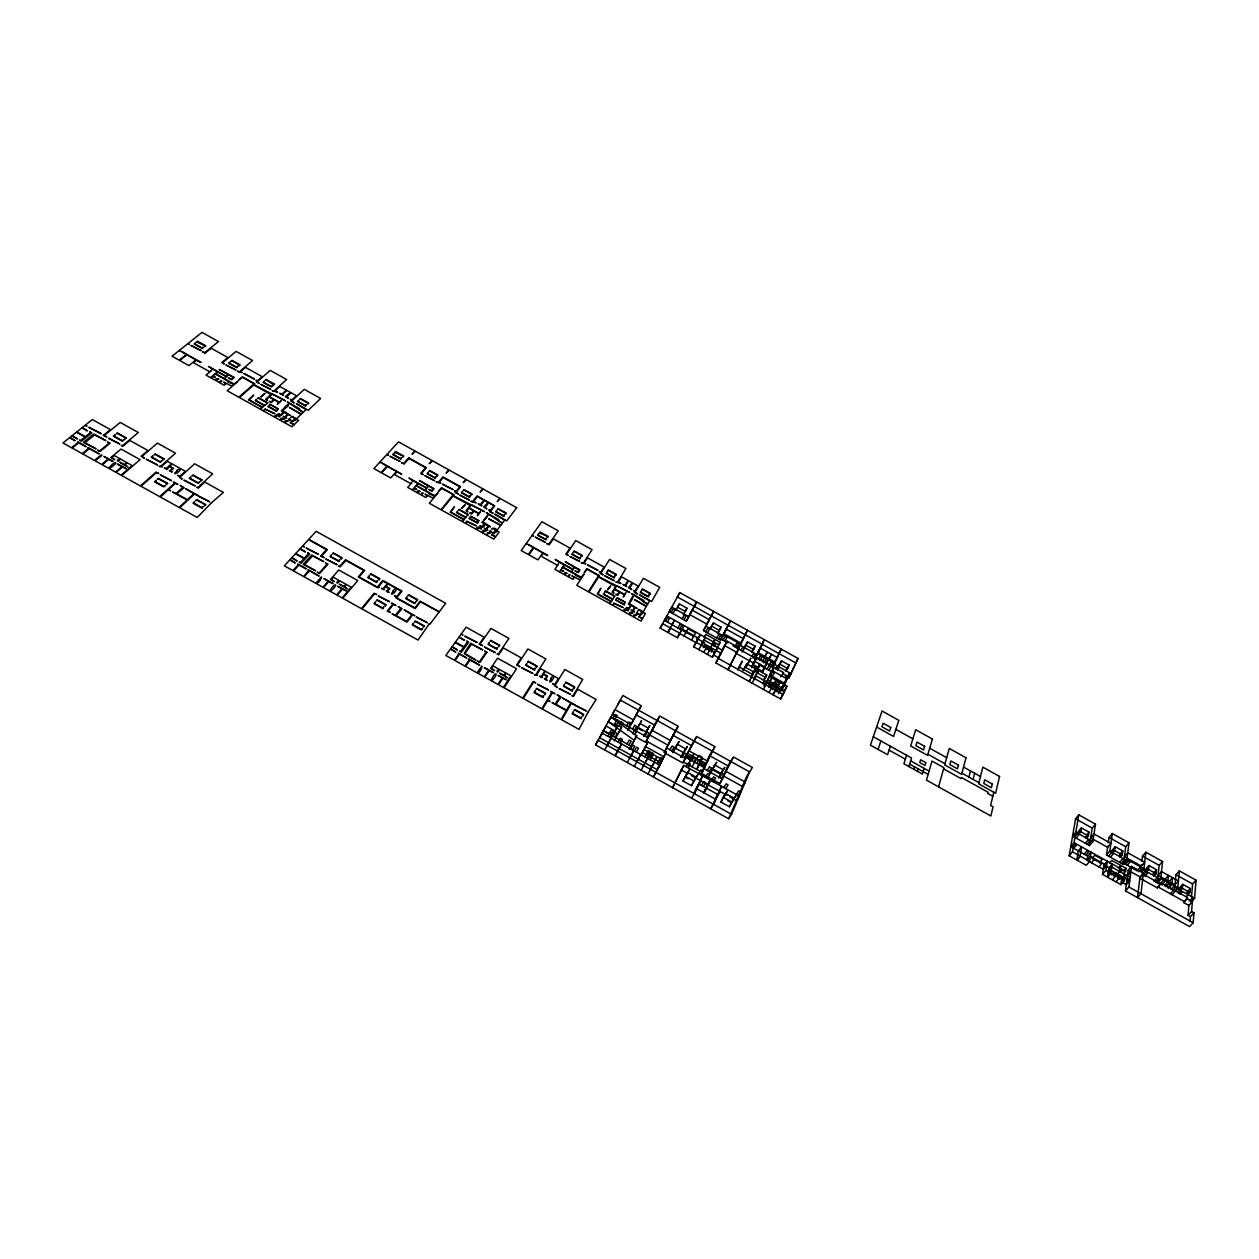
<?xml version="1.0" encoding="UTF-8"?>
<svg xmlns="http://www.w3.org/2000/svg" width="1259" height="1259" viewBox="0 0 1259 1259"><rect width="100%" height="100%" fill="white"/><g stroke="black" fill="none" stroke-linecap="round" stroke-linejoin="round"><path stroke-width="1.5" d="M1191.077 902.121L1194.586 898.296L1196.05 880.167L1179.368 870.882L1175.937 874.706L1174.741 887.327M1143.424 872.991L1140.009 876.878L1137.506 897.604L1140.969 893.717L1143.424 872.991L1131.526 866.381L1128.143 870.268L1125.483 890.916L1189.613 926.608L1193.17 922.768L1193.973 912.854L1191.581 911.532L1192.745 897.274L1189.251 901.098M1191.533 896.676L1192.588 883.975L1196.05 880.167M1190.023 921.651L1190.432 916.694L1193.973 912.854M1190.432 916.694L1188.04 915.356L1188.952 904.67M1186.497 896.377L1189.991 892.552L1190.322 888.555L1182.736 884.322L1179.274 888.162L1179.022 890.821M1187.379 898.847L1192.383 901.633L1188.889 905.457L1183.885 902.672L1187.489 897.541L1160.892 882.732L1157.32 887.878L1139.851 878.168L1143.266 874.281L1160.767 884.023L1157.32 887.878M1183.885 902.672L1187.489 897.541M1180.061 890.868L1182.374 888.319L1182.736 884.322M1175.387 891.451L1177.7 888.885L1179.368 870.882M1162.561 861.518L1159.161 865.358L1157.241 883.267L1160.672 879.411L1162.561 861.518L1145.879 852.217L1142.511 856.089L1141.866 861.424M1160.767 884.023L1160.892 882.732M1153.858 876.28L1156.14 873.699L1156.565 869.749L1148.979 865.515L1145.58 869.387L1145.265 872.015M1146.257 872.046L1148.523 869.465L1148.979 865.515M1141.504 872.581L1143.77 870L1145.879 852.217M1141.016 868.537L1141.441 864.98M1125.483 890.916L1128.914 886.997L1131.526 866.381M1107.763 846.221L1106.488 855.003L1123.358 864.414L1126.726 860.511L1129.04 842.838L1112.342 833.537L1109.053 837.44L1108.282 842.712M1103.702 866.302L1102.522 874.36L1120.951 884.605L1124.366 880.686L1125.184 874.501L1122.918 877.114M1123.327 873.998L1125.577 871.385L1125.987 868.332L1111.728 860.401L1109.494 863.013M1123.358 864.414L1125.719 846.725L1129.04 842.838M1120.951 884.605L1121.36 881.52M1119.644 870.724L1117.583 874.187M1122.084 852.752L1120.054 856.167M1120.211 870.079L1120.825 865.468L1118.574 868.081M1120.038 857.442L1122.273 854.845L1122.792 850.942L1115.191 846.709L1111.854 850.612M1115.789 875.918L1116.182 873.054L1113.932 875.666M1112.421 853.209L1114.64 850.596L1115.191 846.709M1106.488 855.003L1109.824 851.084L1112.342 833.537M1102.522 874.36L1105.906 870.41L1107.243 861.172L1103.875 865.106L1110.706 868.899M1092.765 841.594L1075.847 832.168L1072.574 836.133L1089.46 845.529L1092.765 841.594L1095.503 824.157L1078.79 814.841L1075.564 818.791L1069.19 855.79L1086.281 865.311L1089.633 861.361L1091.081 852.17L1087.745 856.12L1087.084 860.322L1103.262 869.339L1106.63 865.405L1090.42 856.372L1087.084 860.322M1089.46 845.529L1092.245 828.092L1095.503 824.157M1086.187 838.588L1088.374 835.96L1088.988 832.105L1081.387 827.871L1078.113 831.821M1080.112 856.057L1081.623 846.914L1078.318 850.864L1076.791 860.023L1080.112 856.057L1072.495 851.808L1078.79 814.841M1078.57 834.355L1080.741 831.711L1081.387 827.871M993.76 792.241L990.628 805.461L993.036 806.799L990.864 815.989L926.467 780.139L931.99 761.05L943.904 767.691L938.553 786.875M973.097 779.415L974.655 773.262M968.926 777.102L970.516 770.964M924.09 768.368L922.406 774.096L903.899 763.788L906.559 755.243M917.386 771.311L918.126 768.824M913.814 769.312L914.569 766.841M908.919 766.589L911.547 758.028L873.29 736.735M890.349 746.225L887.595 754.723L870.425 745.155L882.055 711.005L898.8 720.337L893.56 736.452L876.61 727.01M878.058 749.42L880.875 740.953M728.678 818.775L731.558 814.321L749.593 771.909L620.325 700.083L595.538 744.872L728.678 818.775L746.776 776.299L752.426 767.486L733.493 756.974L727.938 765.834L720.022 783.649L701.357 773.278L709.509 755.605L715.002 746.697L696.652 736.499L685.352 757.729M785.396 676.209L788.795 678.113L798.033 658.441L679.813 592.58L677.358 596.971L795.358 662.706M739.049 647.818L728.048 669.709L739.049 647.818L727.057 641.146L715.915 662.958L780.596 698.965L786.906 686.218L769.768 676.681L773.939 667.239L771.138 671.865M788.795 678.113L798.033 658.441M780.596 698.965L786.906 686.218M780.722 690.058L781.194 688.941M776.661 691.616L778.172 689.224L781.131 690.672L783.853 686.36L782.72 685.73L778.44 693.662M781.131 690.672L789.645 672.778L783.853 686.36M785.915 671.377L789.173 665.114L781.524 660.849L777.354 668.545L780.155 663.666M729.402 806.751L734.028 798.159L725.577 793.469L722.76 797.923L720.951 802.062L729.402 806.751L734.028 798.159M775.733 690.483L776.819 687.981M756.171 658.725L738.797 649.046L736.185 653.405L753.527 663.052L756.675 657.623L783.491 672.558L783.019 673.675L788.071 676.476L785.364 680.789M775.859 690.467L777.086 687.634M720.951 802.062L725.577 793.469M771.704 688.248L773.01 685.368L771.216 688.264M781.524 660.849L780.045 664.233L787.709 668.513M713.633 804.375L721.596 786.34L710.8 808.845L720.321 790.825L715.143 799.009L696.148 788.464L701.247 780.234L691.663 798.222M720.022 783.649L730.708 761.412M772.554 666.94L781.225 649.077L772.696 667.207M733.037 757.713L723.453 775.953L742.432 786.497L745.265 782.091L726.238 771.515M771.263 671.566L767.077 681.025L769.768 676.681M718.559 778.125L723.138 769.674L714.797 765.047L710.218 773.498L714.797 765.047M766.164 675.941L763.442 680.663L766.715 674.981L758.579 670.449L755.809 675.029M763.804 680.395L766.715 674.981M762.057 672.4L764.197 667.632M765.802 665.413L766.29 664.327M766.857 663.304L762.23 672.542M758.516 667.648L760.043 664.28L755.856 671.976L758.516 667.648L753.386 664.783L756.675 657.623M755.904 674.793L754.771 677.311L758.028 671.409M754.912 678.286L755.416 677.169M782.72 694.669L784.546 691.789L756.092 675.941L752.127 683.118M758.579 670.449L757.446 672.967L765.598 677.499M751.796 677.074L752.473 675.595L752.016 676.319M749.797 679.954L749.121 681.434L752.473 675.595M751.308 676.445L756.407 667.443L754.597 666.436M752.992 674.179L753.527 673.03M738.199 668.498L742.243 661.148L739.442 667.097L752.929 674.604L753.449 673.455L750.773 677.814L755.51 668.749L746.823 663.902L743.093 670.575L745.297 666.94M714.545 747.453L704.883 765.645L699.862 762.86M752.048 666.263L754.031 661.966M693.898 793.327L702.664 775.827L694.449 793.721M712.248 751.167L704.127 768.824L722.823 779.211M691.474 785.695L696.133 777.118L687.682 772.428L683.007 781.005L691.474 785.695L692.733 782.972M699.784 762.812L696.715 769.391L702.522 758.343L698.698 764.512M746.823 663.902L745.265 667.239L753.984 672.101M755.132 646.166L753.574 649.502L745.895 645.222L747.484 641.901L755.132 646.166L752.142 651.281M683.007 781.005L687.682 772.428M665.854 753.574L682.834 763.001L693.945 740.984M740.056 644.608L747.437 630.255L740.261 645.285L757.304 654.774L764.276 639.619L754.66 659.102L757.776 653.72L774.946 663.273L772.271 667.585M696.196 737.255L686.47 755.416L691.49 758.201M683.794 765.362L672.574 787.63L683.794 765.362L739.269 796.16L736.421 800.582L730.015 797.026M685.651 748.853L681.04 757.288L685.651 748.853L677.311 744.211L672.699 752.646L679.089 741.441L676.225 746.445M686.659 747.689L687.272 746.445L684.392 751.45M715.915 662.958L727.057 641.146M635.433 736.672L645.615 742.322L659.779 716.009L678.145 726.223L664.154 752.63L675.469 730.724M720.494 640.076L730.472 620.797L720.494 640.076L703.482 630.602L713.633 611.418L703.482 630.602M677.704 726.978L667.899 745.092L649.471 734.863L659.338 716.764M697.785 639.021L693.756 646.827L712.342 657.182L714.073 653.689M712.342 657.182L717.536 647.551L714.955 651.942M704.049 637.274L705.748 634.331L720.117 642.342L718.842 644.923L666.861 615.981L664.39 620.419L681.528 629.972L684.03 625.534L677.389 637.715L660.141 628.115L679.813 592.58M666.279 752.127L653.484 777.023L666.279 752.127L647.976 741.96L641.445 754.062M650.211 769.579L654.381 762.104L648.007 773.986M712.531 644.073L710.564 647.598M712.972 643.333L714.923 639.446L712.342 643.837M717.724 633.403L721.077 627.187L713.412 622.922L709.84 629.295L711.964 625.66M706.299 647.96L707.511 645.537L703.718 652.367M648.747 755.967L650.258 752.976L646.969 759.004M643.396 765.787L647.551 758.311L641.161 770.193M701.2 644.938L705.355 637.416L701.373 645.222M713.412 622.922L711.744 626.195L719.424 630.476M647.976 741.96L642.546 752.536L659.323 761.852M645.615 742.322L657.151 720.541M636.613 762.025L640.768 754.55L634.347 766.416M693.756 646.827L700.334 634.615L695.944 642.594L679.624 633.513M646.26 731.983L648.291 728.095L639.934 723.453L637.888 727.324L646.26 731.983L643.632 736.515L648.291 728.095M649.156 726.852L649.786 725.625L646.953 730.645M629.563 758.107L633.718 750.632L627.281 762.482M629.358 749.294L636.739 735.681L610.898 717.111M629.437 749.278L636.724 735.712M635.968 730.582L637.337 727.985M640.957 721.848L641.602 720.62L636.157 730.362M628.76 728.52L640.831 706.488M686.312 621.049L688.83 616.642L671.755 607.137L669.284 611.559L686.312 621.049L696.243 602.683M688.83 616.642L696.652 601.959L694.165 606.35M683.905 613.715L683.354 614.754L686.989 608.207L679.325 603.927L675.847 610.19L676.398 609.151M685.415 611.071L685.982 610.048M686.989 608.207L685.242 611.449L677.547 607.168L679.325 603.927M615.824 737.884L621.631 727.324L619.05 731.904M612.472 735.838L618.153 725.389L607.011 745.596M611.182 738.12L604.65 749.939M660.141 628.115L662.627 623.646L670.307 627.926L667.805 632.38L674.509 620.231L672.007 624.669M595.538 744.872L598.104 740.245L731.558 814.321M600.779 735.366L605.988 726.018L615.069 731.054L612.488 735.649L603.423 730.613M617.776 704.647L622.875 695.503L641.256 705.717L636.078 714.813L654.523 725.058M665.633 621.112L667.695 617.414L669.505 618.421L667.443 622.119M671.11 612.582L673.172 608.884L674.966 609.891L672.904 613.574M613.023 718.228L615.163 714.388L617.13 715.49L614.99 719.314M607.829 736.263L609.986 732.408L611.984 733.509L609.812 737.365M609.136 733.981L611.292 730.141L613.29 731.243L611.119 735.083M668.088 632.537L670.591 628.084L679.907 633.277M613.102 736.185L615.273 732.345L617.256 733.446L615.084 737.286M682.205 618.751L684.282 615.084L686.092 616.076L683.999 619.758M677.956 627.973L680.049 624.291L681.859 625.298L679.766 628.981M614.266 740.843L615.981 737.79M626.667 725.798L628.839 721.989L630.806 723.075L628.634 726.899M677.389 637.715L682.142 629.075L698.493 638.187M618.2 742.023L620.372 738.183L622.371 739.285L620.183 743.125M635.669 716.135L630.916 724.492L612.472 714.246L615.022 709.667L633.497 719.943M627.8 730.425L629.531 727.387M685.84 632.38L687.949 628.697L695.535 632.915L691.553 640.154M683.967 635.921L686.076 632.238L693.678 636.472M632.553 729.071L634.741 725.263L636.708 726.349L632.71 733.478L634.678 734.579L636.865 730.771L634.898 729.669M627.029 743.912L629.217 740.087L631.2 741.189L629.012 745.013M630.554 748.869L632.758 745.045L634.741 746.162L632.537 749.971M634.316 750.962L636.535 747.154L638.518 748.255L636.314 752.064M645.017 735.996L647.205 732.187L649.172 733.289L646.969 737.082M705.669 631.829L707.794 628.162L709.604 629.17L707.479 632.821M701.468 644.435L704.017 640.028L722.54 650.336L719.943 654.727M701.342 644.813L702.774 642.373M698.808 649.628L702.522 642.971L721.092 653.311L718.496 657.702L713.444 654.885M703.277 647.614L704.71 645.159L706.535 646.182M640.784 755.573L644.089 749.546L662.486 759.759L660.692 762.781M706.928 649.644L708.361 647.189L710.186 648.212L708.754 650.651M644.923 756.848L648.338 750.71L650.321 751.812L646.906 757.949M721.077 627.187L717.504 633.592L719.629 629.941M709.384 650.478L711.115 647.535L707.306 654.365M712.248 645.458L713.68 643.019L715.49 644.026L714.058 646.465M716.733 637.983L718.873 634.347L720.683 635.339L718.543 638.99M709.588 651.123L711.02 648.684L712.846 649.691L711.414 652.131M649.329 756.297L651.548 752.489L653.547 753.606L651.312 757.399M648.133 758.642L650.368 754.833L652.367 755.935L650.132 759.744M717.111 647.834L720.117 642.342M713.932 653.972L716.639 649.235M723.012 640.154L725.153 636.519L726.962 637.526L724.806 641.161M655.262 759.775L657.056 756.753L653.767 762.781M722.414 649.707L724.57 646.056L721.895 650.777M657.308 763.725L660.723 757.588L662.722 758.689L660.471 762.482M659.291 764.827L661.557 761.034L659.559 759.932M658.3 767.298L660.991 762.781M669.867 749.797L672.117 746.02L674.084 747.122L671.834 750.883M734.8 646.717L736.956 643.097L738.75 644.089L736.594 647.724M737.648 649.628L740.748 644.246L723.595 634.678L721.014 639.053L727.875 642.861M741.095 649.927L742.542 647.519L744.337 648.527L742.165 652.146M744.399 647.236L747.484 641.901M743.896 648.291L746.068 644.671M682.315 756.706L684.581 752.945L686.548 754.047L684.267 757.792M737.68 670.008L739.442 667.097M687.209 758.123L689.491 754.377L691.459 755.463L689.177 759.208M751.828 652.398L753.842 648.747M751.969 655.986L753.433 653.578L755.227 654.586L753.039 658.189M686.108 766.637L688.39 762.875L690.373 763.977L688.075 767.738M689.098 763.159L694.024 753.622L689.743 761.38L692.497 756.848L701.011 761.569L698.273 766.039M691.883 760.719L694.165 756.974L696.133 758.06L693.851 761.805M752.268 665.775L754.928 661.431L765.142 667.128L762.482 671.456L757.383 668.608M751.607 667.679L753.386 664.783M687.209 773.451L689.491 769.69L686.596 774.741M694.543 761.963L696.353 758.988L692.057 766.81M696.652 759.146L698.934 755.416L702.207 757.226L699.925 760.971M758.06 659.669L760.263 656.065L762.057 657.072L759.854 660.676M696.746 763.41L699.028 759.681L700.995 760.766M751.78 675.438L754.503 670.717M764.748 656.348L767.392 652.036L762.199 661.982M700.287 765.393L702.585 761.648L704.552 762.734L702.254 766.479M763.788 662.863L765.991 659.26L767.785 660.267L765.582 663.855M753.921 679.592L756.092 675.941M768.903 658.677L771.547 654.365L763.568 669.017M693.363 781.603L697.801 774.757L694.889 779.825M698.714 773.64L701.027 769.894L702.994 770.996L700.681 774.726M701.357 773.278L704.599 767.785L686.045 757.477L683.338 761.963L700.161 771.311M768.777 665.649L770.996 662.045L772.79 663.052L770.571 666.64M766.967 669.159L769.186 665.57L770.996 666.578L768.761 670.166M707.149 770.508L709.462 766.762L711.429 767.864L709.116 771.594M762.812 683.905L764.307 681.497L766.133 682.504L763.883 686.124M705.339 777.322L707.668 773.577L709.635 774.678L707.306 778.408M770.65 672.951L772.884 669.347M701.436 785.38L703.765 781.634L705.748 782.736L703.419 786.482M770.382 675.438L772.617 671.834L774.427 672.841L772.176 676.445M714.357 766.039L716.67 762.309L713.774 767.313M765.11 684.566L767.801 680.238L781.745 687.996L779.935 690.876M765.566 685.116L767.361 682.221L763.41 689.397M775.607 669.159L777.102 666.766L778.896 667.774L777.417 670.166M778.392 666.168L780.627 662.58M769.28 682.236L771.972 677.909L768.525 684.534M768.604 687.131L770.115 684.723L771.94 685.746L770.429 688.154M711.288 780.611L713.617 776.882L715.584 777.983L713.255 781.713M770.602 686.013L772.113 683.606L770.288 682.583M773.341 684.503L776.048 680.175L769.06 692.544M775.119 685.494L777.37 681.89L779.195 682.897L776.929 686.501M772.9 689.523L774.411 687.115L776.236 688.138M780.8 676.87L783.491 672.558M721.958 772.318L724.854 767.313L720.353 774.112L712.043 769.485M786.482 669.41L789.173 665.114M786.104 670.276L788.354 666.703M719.581 777.401L721.926 773.687L723.878 774.773L721.549 778.503M774.726 690.546L776.803 687.477L772.853 694.653M775.261 690.514L780.061 682.409L773.136 694.811M776.268 689.24L778.534 685.636M778.487 692.639L782.72 685.73M781.76 689.192L784.483 684.88M723.752 787.552L726.113 783.822L728.08 784.924L725.719 788.638M725.137 794.508L727.497 790.794L724.554 795.83M736.31 794.523L738.687 790.809L740.67 791.911L738.293 795.609M733.415 799.575L735.807 795.861L732.848 800.897M553.582 538.553L549.176 544.879L546.579 543.447L548.845 544.297L558.225 530.826L541.905 521.73L532.305 535.075L533.643 536.24L532.101 535.374L526.356 543.369L527.112 544.203L526.136 543.668L521.179 550.561L528.324 554.542L533.234 547.618C514.396 536.24 555.644 559.956 533.785 547.917L528.874 554.841L537.939 559.877L542.786 552.937C534.351 547.807 556.934 560.538 543.321 553.236L541.228 556.258L557.045 565.055L558.429 564.126L554.904 569.336L559.405 571.838L560.885 569.635L563.717 571.334L561.168 570.327L559.956 572.137L564.347 574.576C563.827 570.453 569.32 574.545 566.094 573.065L564.882 574.891L567.935 576.591L569.21 574.387L570.044 574.859L568.486 576.89L572.987 579.392L574.183 577.582L571.869 575.867L579.612 579.769L581.029 577.598L575.52 575.536L576.008 574.796L563.025 567.573L561.561 568.627L564.126 564.819L559.641 562.317L558.555 562.82L559.09 562.018L555.188 559.421L572.609 569.115L573.994 567.006L565.291 561.75L579.943 569.918L578.164 572.625L574.97 570.846L577.818 572.027L579.203 569.902L574.545 567.321L572.231 570.815L572.404 569.43L564.662 565.118L563.229 567.274L581.217 577.283L584.066 574.041L576.779 585.309L588.394 591.777L598.623 575.631L587.166 569.257L584.176 572.735L586.82 568.659L599.347 575.631L598.702 576.653L629.689 592.517L616.8 585.765L614.801 589.023L624.48 594.421C629.39 587.465 620.325 602.479 624.307 594.72L619.743 592.186L617.823 595.35L615.887 594.264L617.461 594.736L619.192 591.887L614.612 589.338L612.865 592.186L614.077 593.257L612.142 592.186L615.635 586.489L598.513 576.952L588.944 592.076L609.529 603.533L610.269 602.29L610.064 603.832L612.551 605.217L613.133 604.241L613.102 605.516L623.866 611.512C622.937 604.635 633.214 614.313 625.802 609.482L624.417 611.827L629.531 614.675C628.556 609.104 635.842 614.943 631.451 612.629L630.082 614.974L633.607 616.941C632.821 611.968 639.273 616.595 635.512 614.88L634.158 617.24L641.083 621.096L642.436 618.736L638.628 616.611L642.625 618.421L645.442 613.511L643.569 612.456L640.359 615.415L636.456 613.164L637.322 611.89L637.274 613.212L640.028 614.738L641.256 612.598L642.405 613.243L643.019 612.157L639.131 610.001L637.92 610.851L638.628 609.293L643.192 611.843L646.26 606.539L634.52 599.599L646.434 606.224L647.567 604.257L631.499 593.524L643.837 600.401L643.223 601.44L647.74 603.958L649.565 600.779L639.698 594.893L651.595 601.503L659.716 587.355L643.412 578.274L635.087 592.312L637.731 594.185L634.379 592.328L634.961 591.337L633.529 590.534L635.134 591.022L638.108 586.033L632.758 583.043L629.768 588.032L631.735 589.527L628.524 587.748L632.223 582.744L628.587 580.729L625.581 585.703C630.192 588.819 618.311 581.91 625.046 585.404L628.052 580.43L621.553 576.811L618.515 581.768L620.97 583.547L615.824 581.988L617.366 582.445L625.912 568.517L609.592 559.437L600.858 573.254L603.108 574.922L600.118 573.254L600.748 572.278L599.441 571.555L600.936 571.979L604.052 567.054L587.481 557.831L584.286 562.71L585.828 563.969L581.217 562.726L583.122 563.371L592.076 549.679L575.756 540.583L566.597 554.18L568.328 555.549L565.858 554.165L569.965 548.074L553.378 538.852M1074.383 837.125L1077.106 833.836L1078.9 834.827L1076.162 838.132M1071.991 847.338L1074.73 844.034L1076.539 845.041L1073.785 848.346M1069.19 855.79L1072.495 851.808M1086.8 834.733L1088.988 832.105M1085.494 837.361L1088.232 834.072L1086.202 837.503M1085.384 843.262L1088.122 839.973L1089.916 840.965L1087.162 844.254M1077.059 860.18L1080.379 856.214L1089.633 861.361M1084.204 854.153L1086.973 850.848L1088.783 851.855L1086.013 855.144M1092.041 858.512L1094.811 855.223L1102.333 859.409L1099.548 862.683M1091.38 862.73L1094.165 859.425L1101.704 863.627L1098.902 866.916M1108.66 856.214L1114.483 848.487L1111.697 851.745L1111.524 852.988L1113.224 853.948L1110.438 857.222M1104.631 865.216L1106.504 863.029L1103.514 867.577M1119.44 854.845L1122.792 850.942M1108.408 870.976L1111.776 867.042L1130.141 877.271L1126.742 881.174M1108.125 872.88L1110.942 869.607L1108.88 873.069M1109.037 873.148L1111.288 870.536L1129.701 880.781L1126.286 884.684L1121.265 881.898M1119.629 862.336L1122.43 859.079L1124.224 860.07L1121.407 863.328M1111.445 874.816L1113.318 872.629L1115.128 873.636L1113.239 875.823M1118.448 871.606L1120.321 869.418L1122.131 870.425L1120.242 872.597M1125.499 864.288L1128.316 861.03L1130.094 862.037L1127.277 865.279M1112.405 879.852L1116.938 874.643L1118.747 875.65M1117.488 877.649L1119.755 875.036L1119.361 877.901L1115.962 881.835M1123.72 870.945L1125.987 868.332M1117.693 878.294L1119.581 876.122L1121.391 877.13L1119.503 879.301M1122.572 878.452L1124.46 876.28L1121.454 880.828M1127.513 875.241L1130.33 871.983L1127.34 876.516M1137.192 870.787L1140.009 867.561L1141.803 868.553L1138.97 871.779M1141.645 871.354L1143.912 868.757L1126.884 859.283L1123.516 863.186L1137.113 870.756M1145.438 870.567L1148.271 867.341L1145.297 871.826M1143.062 875.383L1145.895 872.141L1147.689 873.132L1144.84 876.374M1153.165 873.62L1156.565 869.749M1153.999 873.478L1155.904 871.338L1153.858 874.737M1153.842 881.379L1156.691 878.153L1158.485 879.144L1155.62 882.37M1160.247 883.645L1163.111 880.419L1164.905 881.41L1162.026 884.636M1165.031 879.286L1168.462 875.446L1167.801 882.071L1164.355 885.927M409.269 458.182L404.013 464.052L401.416 462.604L403.714 463.469L408.719 457.883L426.423 467.734L421.513 473.384L423.213 474.737L420.726 473.368L425.652 467.703L409.018 458.449M1169.155 881.583L1172.601 877.743L1171.956 884.385L1168.494 888.224M1165.928 886.808L1168.808 883.598L1170.587 884.589L1167.707 887.8M1170.886 889.562L1173.766 886.352L1175.544 887.343L1172.664 890.554M1170.272 893.733L1173.168 890.522L1174.962 891.514L1172.066 894.724M1175.497 890.207L1177.81 887.642L1160.798 878.168L1157.367 882.024L1162.466 884.872M1179.164 889.358L1182.044 886.163L1179.038 890.632M1178.235 893.371L1180.171 891.23L1181.949 892.222L1180.029 894.362M1186.844 892.379L1190.322 888.555M1187.725 892.332L1189.661 890.207L1187.615 893.622M1188.04 915.356L1191.581 911.532M211.449 348.003L205.028 353.244L202.416 351.796L204.776 352.693L218.452 341.551L202.007 332.392L188.126 343.424L189.385 344.541L187.827 343.66L179.502 350.27L180.179 351.072L179.203 350.521L172.027 356.218L179.234 360.231L186.348 354.503C167.29 342.999 210.332 367.833 186.899 354.802L179.785 360.53L188.897 365.614L195.963 359.854C187.764 354.865 210.284 367.534 196.514 360.153L193.445 362.655L209.372 371.531L211.15 370.807L206.004 375.119L210.536 377.653L212.708 375.827L215.541 377.511L212.865 376.457L211.087 377.952L215.494 380.407C215.698 376.771 221.175 380.69 217.823 379.211L216.06 380.722L219.129 382.437L221.065 380.596L221.899 381.068L219.68 382.736L224.212 385.27L225.975 383.743L223.74 382.091L231.64 386.057L233.718 384.263L227.958 382.059L228.666 381.446L215.588 374.159L213.7 374.977L217.461 371.814L212.944 369.312L211.606 369.674L212.393 368.997L208.553 366.448L226.101 376.221L228.147 374.458L219.176 369.469L234.221 377.432L231.609 379.699L228.383 377.905L231.341 379.132L233.387 377.385L228.697 374.773L225.282 377.669L225.802 376.457L218.012 372.129L215.887 373.907L234.017 383.995L237.967 381.351L227.171 390.715L238.864 397.23L254.098 383.806L242.546 377.37L238.376 380.218L242.295 376.819L254.916 383.853L253.956 384.703L285.478 400.866L272.4 394.004L269.395 396.727L279.152 402.156C286.265 396.412 272.636 408.923 278.884 402.408L274.273 399.858L271.393 402.487L269.457 401.401L271.126 401.92L273.738 399.544L269.127 396.978L266.515 399.355L267.616 400.393L265.68 399.308L270.921 394.555L253.673 384.955L239.43 397.545L260.157 409.081L261.29 408.058L260.707 409.395L263.194 410.78L264.091 409.962L263.76 411.079L274.588 417.122C274.918 411.032 284.628 420.223 277.248 415.47L275.154 417.421L280.301 420.301C280.301 415.36 287.43 420.962 282.945 418.633L280.851 420.6L284.408 422.583C284.628 418.256 290.939 422.662 287.036 420.915L284.959 422.882L291.946 426.785L294.008 424.802L290.168 422.662L294.291 424.535L298.588 420.427L296.699 419.373L292.418 421.734L288.484 419.467L289.759 418.413L289.413 419.577L292.182 421.12L294.055 419.326L295.204 419.971L296.148 419.058L292.245 416.886L290.672 417.547L291.82 416.241L296.432 418.806L301.09 414.353L289.365 407.412L301.357 414.101L303.073 412.448L287.288 401.873L299.721 408.797L298.808 409.663L303.34 412.197L306.126 409.537L296.29 403.651L308.266 410.324L320.652 398.474L304.237 389.33L291.647 401.07L294.197 402.911L290.829 401.023L291.71 400.189L290.278 399.386L291.994 399.937L296.479 395.767L291.081 392.761L286.58 396.931L288.468 398.379L285.226 396.585L290.546 392.462L286.879 390.432L282.362 394.571C286.895 397.655 274.966 390.715 281.811 394.272L286.344 390.133L279.797 386.482L275.249 390.62L277.625 392.352L272.149 390.62L273.801 391.124L286.611 379.51L270.181 370.366L257.166 381.87L259.338 383.491L256.332 381.823L257.261 381.005L255.955 380.281L257.544 380.753L262.171 376.661L245.489 367.376L240.784 371.421L242.232 372.633L237.306 371.216L239.304 371.924L252.54 360.546L236.11 351.387L222.654 362.655L224.307 363.977L221.82 362.592L227.848 357.54L211.15 348.255M672.81 735.225L691.238 745.454M709.509 755.605L727.938 765.834M652.099 730.33L670.575 740.591M689.177 750.931L707.637 761.191M675.391 748.145L683.747 752.803M712.987 769.044L721.344 773.687M639.005 728.914L642.326 730.771M648.259 737.79L610.93 717.063L608.333 721.722L634.127 740.229M666.845 748.114L685.557 758.516M608.38 721.643L616.816 726.333M645.332 746.493L663.587 756.643M76.815 431.916L85.392 436.684L90.491 432.592L89.782 431.711L91.86 432.876L81.363 441.201L79.364 440.083L80.796 440.382L85.03 436.983L76.437 432.215M295.739 553.488L304.285 558.241L308.455 553.645L307.684 552.732L309.761 553.881L301.137 563.229L299.154 562.128L300.508 562.38L303.986 558.571L295.44 553.818M455.396 642.153L463.91 646.874L467.419 641.933L466.617 640.988L468.678 642.137L461.423 652.209L459.441 651.108L460.747 651.344L463.658 647.236L455.144 642.499M681.072 769.847L687.918 773.656M691.333 775.56L726.805 795.247M647.142 753.039L649.14 754.141M603.344 730.771L631.2 746.225M685.762 776.504L694.228 781.209M723.783 797.624L732.25 802.313M698.918 783.979L717.976 794.555M684.943 776.929L688.311 778.802M727.812 800.724L731.18 802.597M1075.564 818.791L1092.245 828.092M1109.053 837.44L1125.719 846.725M1142.511 856.089L1159.161 865.358M1175.937 874.706L1192.588 883.975M1080.741 831.711L1088.374 835.96M1114.64 850.596L1122.273 854.845M1148.523 869.465L1156.14 873.699M1182.374 888.319L1189.991 892.552M895.857 729.386L912.854 738.844M929.709 748.224L946.689 757.682M963.528 767.061L980.509 776.52M706.016 626.211L723.075 635.716M774.474 664.327L791.502 673.817M1109.824 851.084L1126.726 860.511M1143.77 870L1160.672 879.411M1177.7 888.885L1194.586 898.296M733.006 645.725L738.152 648.59M927.93 754.267L944.99 763.772M961.907 773.199L978.967 782.689M724.476 645.505L736.436 652.162M759.051 664.752L772.428 672.212M1128.143 870.268L1140.009 876.878M1157.446 886.588L1183.995 901.365M943.573 768.871L961.105 778.629L961.42 777.433L988.079 792.273L987.78 793.485L992.8 796.286M1125.577 871.385L1074.053 842.696L1070.764 846.662L1087.745 856.12M683.181 630.885L686.485 632.726M696.4 638.25L704.678 642.861M1092.592 858.811L1095.818 860.605M775.796 685.667L777.621 686.674M910.666 760.892L929.079 771.138M780.753 688.626L784.184 690.53M696.321 642.405L714.939 652.776M1105.906 870.41L1124.366 880.686M889.09 750.112L905.347 759.161M909.675 764.119L928.135 774.395M718.511 658.551L783.334 694.638M1128.914 886.997L1193.17 922.768M1112.216 863.942L1110.91 873.195L1107.527 877.13L1108.849 867.86L1112.216 863.942M1080.678 829.492L1077.751 834.009L1080.678 829.492M999.552 776.457L995.601 793.264L978.684 783.838L982.838 767.14L999.552 776.457M992.297 784.027L991.415 787.741L983.783 783.491L984.695 779.793L992.297 784.027M965.999 757.761L961.608 774.332L944.675 764.905L949.27 748.444L965.999 757.761M958.477 765.189L957.485 768.856L949.853 764.606L950.86 760.955L958.477 765.189M932.415 739.049L927.6 755.4L910.65 745.957L915.671 729.732L932.415 739.049M925.774 762.655L924.94 765.488L919.762 762.592L920.612 759.775L925.774 762.655M924.625 746.335L923.539 749.955L915.907 745.69L917.008 742.102L924.625 746.335M890.742 727.482L889.578 731.038L881.929 726.773L883.126 723.233L890.742 727.482M710.233 780.045L703.844 792.478L710.233 780.045M710.532 780.202L704.049 792.84L710.532 780.202M750.742 658.284L746.146 666.861L750.742 658.284M619.019 748.507L615.163 755.762L621.631 743.927L619.019 748.507M602.384 733.226L599.803 737.837L657.135 769.658L659.826 765.126L602.384 733.226M616.989 719.723L614.833 723.547L616.8 724.649L618.956 720.825L616.989 719.723M621.017 721.958L618.861 725.798L620.829 726.884L623 723.059L621.017 721.958M692.261 610.206L689.759 614.597L706.834 624.102L709.368 619.727L692.261 610.206M588.142 711.996L579.03 729.417L561.687 719.786L571.476 703.23C586.851 711.304 545.037 688.185 570.878 702.9L566.55 710.233L555.974 704.363L561.058 696.951L557.076 694.732L559.783 696.731L555.376 704.033L552.024 702.664L566.33 710.595L561.089 719.456L542.456 709.1L547.807 700.319L550.041 701.562L548.043 699.957L552.481 692.686C560.365 696.699 546.076 688.5 551.898 692.356L541.842 708.77L523.272 698.462L533.564 682.173L535.799 682.929L533.187 681.481L522.674 698.131L504.056 687.792L516.52 668.718L497.588 658.189L490.664 668.45L494.535 670.606L491.514 668.435L493.15 665.98L498.753 669.096C494.85 671.85 498.328 673.864 499.351 669.426L505.567 672.873L503.946 675.328C489.421 667.396 516.646 683.527 504.544 675.674L506.165 673.203L510.997 675.894L503.443 687.461L498.564 684.754L502.86 678.223C516.473 684.597 487.689 669.662 502.262 677.893L497.966 684.408L491.687 680.93C499.76 672.747 495.165 670.418 491.089 680.6L484.841 677.137L489.216 670.654C504.387 678.333 473.699 661.51 488.618 670.323L484.243 676.791L477.728 673.187C482.04 671.173 482.527 664.107 481.536 666.389L477.13 672.857L465.547 666.42L470.016 659.999C494.944 673.99 462.62 654.711 469.418 659.669L464.949 666.09L454.987 660.566L459.519 654.161C478.546 664.752 453.822 649.943 458.921 653.83L454.389 660.22L445.828 655.467L450.392 649.093L455.868 652.131L450.643 648.747L451.934 646.953L457.442 650.006L452.186 646.591L458.937 637.211L464.382 640.249L459.189 636.865L461.156 634.111L462.966 635.118L461.408 633.765L466.129 627.202L484.086 637.18L479.459 643.805C476.768 643.459 487.453 648.102 480.057 644.136L490.979 628.446L508.935 638.423L498.249 654.239L497.022 654.035L498.611 654.916L503.317 647.929L521.273 657.89L516.646 664.941L519.983 666.798L517.48 664.909L527.899 648.967L545.839 658.945L535.657 675.013L534.446 674.824L537.514 675.217L536.869 674.368L540.52 668.592L544.785 670.968L541.15 676.76C536.507 674.383 544.093 679.199 541.732 677.09L543.479 674.305L546.768 676.13L545.037 678.916C541.984 678.097 550.608 682.142 545.619 679.246L547.586 676.099L543.699 673.958L545.367 671.283L553.315 675.705L550.639 678.286L551.442 678.727C546.39 684.408 553.315 682.063 553.897 676.02L558.445 678.554L554.873 684.377L552.591 683.59L557.391 687.571L554.873 685.683L564.803 669.473L582.728 679.435L573.034 695.771L571.838 695.582L573.412 696.463L577.692 689.24L596.152 699.5L588.142 711.996M581.532 716.89L580.871 718.023L572.987 713.648L573.254 711.823L572.168 713.68L581.265 718.732L581.532 716.89M582.917 714.498L582.854 715.978L583.72 714.451L574.655 709.431L573.978 710.58L575.033 710.123L582.917 714.498M586.159 710.894L575.316 705.355L586.159 710.894M648.794 595.145L648.102 596.357L640.957 592.375L641.036 591.022L640.233 592.391L648.464 596.971L648.794 595.145M649.77 593.477L649.927 594.437L650.478 593.461L642.279 588.897L641.634 589.999L642.641 589.495L649.77 593.477M636.802 608.286L635.103 607.751L633.246 610.961C638.455 614.282 627.076 607.94 632.695 610.646L634.567 607.452L631.027 605.485L629.107 609.073L626.164 607.436L628.603 608.38L630.491 605.186L628.288 603.958L628.808 603.092L636.802 608.286M726.317 629.17L723.752 633.529L740.811 643.034L743.408 638.691L726.317 629.17M632.868 596.231C624.983 608.412 633.891 599.205 632.868 596.231M572.64 689.365L571.979 690.467L564.189 686.139L564.473 684.377L563.387 686.171L572.357 691.16L572.64 689.365M574.01 687.068L573.947 688.5L574.812 687.036L565.873 682.063L565.197 683.181L566.235 682.756L574.01 687.068M570.075 694.134L559.358 688.657L570.075 694.134M624.574 603.36L624.008 604.304L616.391 600.071L616.422 598.812L615.651 600.071L624.37 604.934L624.574 603.36M625.235 602.258L617.052 597.773L625.188 602.321M623.095 607.546L613.763 603.203L623.095 607.546M612.047 600.59L611.292 601.818L597.254 594.012L600.842 588.268L597.994 593.996L610.945 601.204L612.047 600.59M613.322 598.355L612.645 599.473L603.36 594.311L604.068 593.178L604.1 594.295L612.283 598.859L613.322 598.355M614.754 596.011L613.951 597.317L614.014 596.011L605.862 591.478L604.698 592.155L605.5 590.864L614.754 596.011M760.357 648.133L757.729 652.445L774.773 661.935L777.433 657.639L760.357 648.133M610.599 586.064L607.609 589.731L610.599 586.064M543.447 695.739L542.755 696.856L534.855 692.466L535.169 690.672L534.021 692.513L543.117 697.565L543.447 695.739M544.895 693.394L544.801 694.842L545.714 693.347L536.649 688.311L535.941 689.46L537.011 689.019L544.895 693.394M614.203 580.682L604.918 575.914L614.203 580.682M548.452 689.948L537.562 684.392L548.452 689.948M614.707 576.087L613.936 577.33L606.791 573.349L606.917 572.011L606.067 573.349L614.298 577.944L614.707 576.087M615.698 574.497L615.871 575.394L616.422 574.497L608.223 569.934L607.53 571.019L608.569 570.532L615.698 574.497M772.397 670.748L769.721 675.06L784.326 683.196L787.048 678.9L772.397 670.748M534.965 668.435L534.272 669.536L526.467 665.193L526.797 663.446L525.648 665.224L534.634 670.213L534.965 668.435M536.413 666.184L536.303 667.585L537.215 666.153L528.276 661.18L527.568 662.281L528.623 661.856L536.413 666.184M597.836 570.248L587.623 564.976L597.836 570.248M532.699 673.376L521.966 667.884L532.699 673.376M579.612 561.42L570.122 556.557L579.612 561.42M580.446 557.265L579.754 558.304L572.609 554.322L572.766 552.969L571.869 554.306L580.1 558.902L580.446 557.265M581.595 555.502L581.627 556.572L582.335 555.518L574.12 550.938L573.427 551.977L574.466 551.536L581.595 555.502M497.399 647.582L496.676 648.653L488.87 644.309L489.247 642.594L488.036 644.325L497.022 649.329L497.399 647.582M498.91 645.348L498.784 646.748L499.744 645.332L490.79 640.359L490.034 641.429L491.136 641.036L498.91 645.348M495.291 652.587L484.526 647.095L495.291 652.587M486.887 652.256L479.884 662.47L477.381 661.085L479.522 661.778L486.053 652.272L484.542 650.95L486.887 652.256M482.575 649.849L471.511 644.199L464.87 653.641C488.209 666.656 468.348 656.805 464.272 653.311L470.646 643.239L482.575 649.849M476.893 642.373L464.933 636.22L476.893 642.373M546.17 538.364L545.556 539.245L538.396 535.264L538.679 533.8L537.64 535.248L545.887 539.843L546.17 538.364M547.476 536.507L547.397 537.687L548.232 536.523L540.017 531.943L539.371 532.84L547.476 536.507M544.99 542.141L535.453 537.247L544.99 542.141M429.288 623.772L418.051 640.06L362.073 608.978L374.474 593.823L376.787 594.61L374.159 593.162L361.459 608.648L342.778 598.277L357.776 580.541L338.765 569.997L330.488 579.518L334.375 581.674L331.385 579.518L333.352 577.251L338.97 580.368C334.579 582.87 338.073 584.884 339.568 580.698L345.8 584.16L343.864 586.442C329.181 578.416 356.47 594.563 344.462 586.788L346.398 584.506L351.245 587.198L342.18 597.931L337.286 595.224L342.432 589.165C356.439 595.775 327.135 580.509 341.834 588.834L336.672 594.877L330.377 591.384C339.788 583.704 334.894 581.674 329.779 591.053L323.516 587.575L328.741 581.564C344.022 589.306 313.208 572.404 328.143 581.233L322.918 587.245L316.387 583.609C321.029 581.863 322.335 575.158 321.045 577.283L315.773 583.279L304.143 576.827L309.478 570.862C334.626 584.963 302.129 565.637 308.88 570.532L303.545 576.496L293.567 570.957L298.95 565.023C318.102 575.662 293.3 560.837 298.352 564.693L292.954 570.61L284.361 565.842L289.79 559.94L295.283 562.978L290.105 559.61L291.632 557.942L297.155 561.01L291.931 557.611L299.941 548.924L305.418 551.961L300.24 548.594L302.585 546.044L304.395 547.051L302.884 545.729L308.486 539.639L326.506 549.632L320.998 555.786C318.165 555.376 329.024 560.098 321.596 556.116L327.387 549.648L308.785 539.308L316.151 531.314L445.67 603.281L429.98 624.165L429.288 623.772M516.694 507.676L506.779 520.864L494.85 514.223L504.702 520.109L502.467 523.067L497.95 520.549L498.674 519.574L486.304 512.681L502.247 523.351L500.877 525.176L488.712 518.818L500.657 525.475L496.927 530.417C495.102 525.806 489.358 530.165 492.82 528.544L496.707 530.716L495.952 531.707L494.803 531.078L493.308 533.061L490.554 531.534L490.711 530.291L489.672 531.455L493.607 533.722L497.258 531.015L499.131 532.069L495.7 536.633L491.639 534.807L495.479 536.932L493.827 539.135L486.855 535.264L488.523 533.076L490.034 533.486L488.083 532.4L486.304 534.965L482.779 532.982L484.447 530.794C488.87 533.124 481.693 527.379 482.228 532.683L477.098 529.819L478.782 527.647C486.163 532.447 476.185 522.957 476.547 529.52L465.736 523.508L465.909 522.296L465.185 523.209L462.714 521.824L463.076 520.36L462.163 521.509L441.516 510.021L453.051 495.967L470.221 505.52L466.003 510.824L467.939 511.909L466.774 510.839L468.883 508.195L473.478 510.761L471.385 513.404L469.764 512.917L471.7 514.002L474.013 511.06L478.593 513.609C473.667 520.833 484.668 506.873 478.829 513.326L469.103 507.912L471.527 504.875L484.495 511.673L453.287 495.684L454.058 494.74L441.5 487.737L438.321 491.529L441.799 488.319L453.287 494.708L440.965 509.722L429.303 503.238L438.069 492.773L434.764 495.763L416.713 485.706L418.444 483.708L426.203 488.036L425.888 489.358L428.658 486.1L433.332 488.697L431.68 490.664L428.784 489.468L431.979 491.246L434.119 488.728L419.42 480.545L428.123 485.801L426.439 487.752L408.97 478.027L412.858 480.608L412.212 481.347L413.408 480.907L417.894 483.409L414.841 486.95L416.477 485.99L429.492 493.245L428.91 493.921L434.528 496.046L432.828 498.06L425.038 494.126L427.305 495.826L425.872 497.51L421.372 494.992L423.197 493.119L422.363 492.647L420.821 494.693L417.752 492.993L419.2 491.309C422.457 492.788 417.012 488.76 417.201 492.678L412.81 490.239L414.258 488.555L416.855 489.578L414.022 487.878L412.26 489.924L407.727 487.406L411.945 482.575L410.387 483.425L394.523 474.596L397.041 471.795C410.796 479.175 388.04 466.349 396.491 471.496L390.715 477.932L381.634 472.88L387.473 466.459C409.757 478.798 368.006 454.735 386.922 466.16L381.084 472.581L373.907 468.584L379.793 462.195L380.769 462.745L380.045 461.927L386.875 454.515L388.433 455.38L387.127 454.231L398.521 441.862L414.903 450.974L412.055 454.153L415.439 451.273L431.947 460.479L429.162 463.674L432.482 460.778L448.849 469.89L446.127 473.116L449.384 470.189L465.893 479.38L463.218 482.638L466.428 479.679L482.779 488.791L480.151 492.08L483.314 489.09L499.807 498.281L497.195 501.649L500.342 498.58L516.694 507.676M439.186 611.827L420.412 601.865L415.218 608.601L395.798 597.82L396.522 596.908L394.445 595.759L396.79 596.577L401.117 591.148L396.554 588.614C395.373 594.311 387.803 596.357 393.689 591.101L392.887 590.66L395.955 588.283L387.992 583.861L385.978 586.332L389.865 588.504L387.504 591.415C392.493 594.327 383.759 590.219 386.906 591.085L389 588.504L385.695 586.663L383.602 589.243C385.899 591.337 378.329 586.537 383.004 588.913L387.41 583.531L383.129 581.154L378.707 586.537L379.305 587.355L377.7 587.764L358.264 576.968L363.804 570.421L345.8 560.428L340.15 566.912L338.561 566.031L339.851 566.251L345.533 559.736L364.701 570.374L359.13 576.968L377.385 587.103L382.846 580.462L401.999 591.101L396.648 597.805L414.888 607.94L420.128 601.173L439.186 611.827M422.442 628.556L421.387 629.972L412.26 624.905L413.582 623.158L413.125 624.889L421.041 629.28L422.442 628.556M424.393 625.991L423.323 627.391L423.528 626.006L415.627 621.616L414.479 622.009L415.297 620.939L424.393 625.991M427.305 622.67L416.383 617.099L427.305 622.67M504.418 514.758L503.569 515.875L496.408 511.878L496.628 510.587L495.653 511.862L503.899 516.458L504.418 514.758M505.614 513.184L505.677 514.097L506.354 513.2L498.139 508.62L497.352 509.643L498.47 509.203L505.614 513.184M488.775 526.293L486.493 529.268C491.687 532.588 480.277 526.215 485.943 528.969L488.224 525.994L484.684 524.027C485.03 530.873 475.682 523.24 481.851 526.687L484.133 523.713L481.929 522.485L482.559 521.682L490.506 526.844L488.775 526.293M493.04 513.216L489.468 511.626L490.176 510.713L488.744 509.911L490.396 510.43L494 505.772L488.634 502.782L484.998 507.424L486.934 508.904L483.724 507.109L488.099 502.483L484.447 500.452L480.812 505.079C485.392 508.18 473.478 501.255 480.261 504.78L483.912 500.153L477.397 496.518L473.714 501.129L476.154 502.892L470.85 501.271L472.44 501.743L477.082 495.952L494.756 505.788L490.223 511.642L493.04 513.216M414.667 615.651L412.527 614.959L406.987 622.135L392.037 613.841L395.452 615.242L400.787 608.443L398.112 606.46L402.109 608.679L396.05 615.572L406.641 621.458L411.929 614.628L404.092 609.781L414.667 615.651M486.509 517.591C476.831 528.953 492.631 508.18 486.509 517.591M478.074 521.808L477.381 522.69L469.749 518.44L469.89 517.244L468.962 518.425L477.696 523.288L478.074 521.808M478.861 520.785L470.646 516.284L478.861 520.785M415.659 602.164L414.589 603.533L405.587 598.529L406.909 596.86L406.452 598.529L414.258 602.872L415.659 602.164M417.579 599.693L416.524 601.047L416.729 599.693L408.939 595.365L407.79 595.743L408.608 594.704L417.579 599.693M476.107 525.743L466.68 521.32L476.107 525.743M464.555 518.488L463.879 519.353L450.895 512.13L454.436 506.763L450.108 512.098L464.193 519.951L464.555 518.488M466.113 516.41L465.515 517.15L457.316 512.586L457.379 511.532L456.529 512.57L465.846 517.748L466.113 516.41M467.608 514.522L467.419 515.765L468.395 514.538L459.11 509.376L458.15 510.572L459.425 509.958L467.608 514.522M390.306 612.378L387.205 611.15L392.871 604.037C387.095 600.213 401.401 608.427 393.469 604.367L388.087 611.15L390.306 612.378M464.949 504.969L461.439 508.368L464.949 504.969M383.633 606.995L382.799 608.05L374.867 603.643L375.371 601.944L373.986 603.659L383.114 608.726L383.633 606.995M385.38 604.824L385.144 606.193L386.261 604.808L377.149 599.756L376.299 600.811L377.48 600.433L385.38 604.824M469.277 499.98L459.913 495.18L469.277 499.98M389.456 601.66L378.487 596.058L389.456 601.66M470.237 495.637L469.308 496.801L462.147 492.804L462.399 491.529L461.376 492.788L469.623 497.384L470.237 495.637M471.433 494.157L471.527 495.007L472.204 494.173L463.973 489.594L463.155 490.601L464.288 490.176L471.433 494.157M458.339 493.89L455.113 492.505L455.852 491.592L454.562 490.868L456.088 491.309L459.834 486.745L443.215 477.491L439.391 482.024L440.902 483.267L436.149 481.945L438.085 482.622L442.916 476.925L460.605 486.777L455.884 492.521L458.339 493.89M377.275 580.84L376.441 581.863L368.604 577.503L369.123 575.867L367.738 577.503L376.756 582.508L377.275 580.84M379.006 578.747L378.77 580.069L379.872 578.747L370.886 573.758L370.036 574.765L371.2 574.403L379.006 578.747M452.972 489.594L442.696 484.274L452.972 489.594M1093.961 833.946L1090.687 837.88L1107.605 847.307L1110.926 843.388L1093.961 833.946M435.85 476.736L435.016 477.696L427.855 473.714L428.154 472.424L427.069 473.683L435.331 478.278L435.85 476.736M437.235 475.115L437.172 476.122L438.006 475.131L429.775 470.551L428.941 471.511L430.09 471.118L437.235 475.115M434.575 480.67L425.023 475.745L434.575 480.67M1127.749 852.752L1124.397 856.655L1141.299 866.082L1144.699 862.195L1127.749 852.752M339.584 559.909L338.718 560.9L330.881 556.557L331.447 554.936L330 556.557L339.017 561.561L339.584 559.909M341.394 557.847L341.11 559.169L342.259 557.847L333.273 552.858L332.392 553.866L333.588 553.504L341.394 557.847M336.877 564.599L326.034 559.075L336.877 564.599M327.151 564.032L319.361 572.845L317.158 572.121L319.66 573.506L328.032 564.032L325.389 563.056L327.151 564.032M1161.506 871.558L1158.075 875.414L1174.977 884.825L1178.44 880.985L1161.506 871.558M315.458 570.673L303.136 564.331L311.744 554.983L323.705 561.624L312.562 555.927L304.647 564.677L315.458 570.673M318.417 554.353L306.378 548.153L318.417 554.353M401.464 457.772L400.708 458.591L393.532 454.593L393.988 453.224L392.745 454.562L401.007 459.173L401.464 457.772M403.022 456.057L402.817 457.174L403.793 456.088L395.562 451.493L394.791 452.327L403.022 456.057M399.843 461.329L390.243 456.387L399.843 461.329M211.465 502.813L197.207 517.465L179.738 507.77L194.563 493.921C210.19 502.121 168.438 479.065 193.965 493.591L187.402 499.713L176.748 493.811L184.176 487.658L180.163 485.423L182.791 487.375L176.15 493.481L172.656 492.033L187.056 500.028L179.14 507.424L160.349 497.006L168.407 489.672L170.642 490.916L168.737 489.358L175.426 483.283C183.452 487.39 169.099 479.16 174.828 482.952L159.736 496.66L141.008 486.273L156.352 472.692L158.728 473.526L156.1 472.062L140.41 485.943L121.635 475.524L140.079 459.645L120.99 449.054L110.839 457.568L114.742 459.74L111.799 457.599L114.223 455.569L119.857 458.717C114.821 460.825 118.33 462.871 120.471 459.047L126.734 462.525L124.342 464.571C109.454 456.419 136.838 472.597 124.94 464.901L127.332 462.856L132.211 465.562L121.037 475.178L116.111 472.455L122.453 467.026C136.381 473.762 106.653 457.914 121.855 466.696L115.513 472.109L109.187 468.6C120.518 461.66 115.073 459.944 108.573 468.269L102.278 464.776L108.699 459.393C124.122 467.215 93.135 450.203 108.101 459.063L101.68 464.429L95.117 460.794C98.501 457.898 104.292 454.231 100.972 455.097L94.504 460.464L82.826 453.98L89.342 448.645C114.837 462.934 82.055 443.483 88.744 448.314L82.228 453.633L72.188 448.062L78.766 442.775C98.092 453.523 73.195 438.651 78.168 442.444L71.59 447.732L62.95 442.932L69.575 437.676L75.084 440.729L69.937 437.377L71.81 435.897L77.35 438.982L72.172 435.598L81.929 427.84L87.422 430.893L82.291 427.556L85.156 425.29L86.981 426.297L85.518 424.991L92.348 419.562L110.446 429.618L103.71 435.11C100.704 434.607 111.799 439.454 104.308 435.441L120.219 422.442L138.317 432.498L122.642 445.623L121.305 445.356L122.894 446.253L129.819 440.445L147.901 450.486L141.087 456.34L144.439 458.213L142.015 456.387L157.438 443.121L175.52 453.177L160.349 466.554L159.012 466.302L162.395 466.869L161.86 466.082L167.305 461.266L171.602 463.658L166.172 468.49L164.378 467.97L167.117 469.497L169.367 466.507L172.688 468.348L170.091 470.661C166.802 469.733 175.693 473.903 170.689 470.992L173.6 468.379L169.697 466.208L172.2 463.989L180.194 468.427L176.575 470.504L177.393 470.96C170.374 475.619 178.841 473.951 180.792 468.757L185.372 471.307L180.006 476.17L177.598 475.32L182.146 479.144L179.707 477.318L194.626 463.784L212.692 473.825L198.025 487.485L196.687 487.233L198.292 488.114L204.761 482.071L223.378 492.411L211.465 502.813M202.888 506.637L201.881 507.597L193.917 503.175L194.641 501.601L192.989 503.159L202.148 508.243L202.888 506.637M204.981 504.639L204.572 505.929L205.909 504.67L196.766 499.587L195.743 500.563L197.049 500.232L204.981 504.639M209.482 501.712L198.434 496.062L209.482 501.712M306.519 404.548L305.465 405.555L298.273 401.542L298.682 400.362L297.454 401.495L305.732 406.106L306.519 404.548M308.014 403.132L307.967 403.997L308.817 403.179L300.555 398.584L299.579 399.512L300.838 399.134L308.014 403.132M289.979 415.218L288.185 414.636L285.352 417.311C290.514 420.6 279.042 414.211 284.802 416.997L287.634 414.321L284.078 412.338L281.087 415.344L278.129 413.707L280.678 414.715L283.527 412.039L281.324 410.812L282.095 410.088L289.979 415.218M287.54 406.405C274.934 417.028 293.079 397.86 287.54 406.405M195.035 485.832L184.129 480.246L195.035 485.832M199.599 482.15L198.277 483.377L189.243 478.357L190.88 476.862L190.156 478.389L198.009 482.748L199.599 482.15M201.991 479.931L200.685 481.158L201.078 479.899L193.256 475.556L191.966 475.855L192.989 474.926L201.991 479.931M277.248 410.009L276.382 410.812L268.718 406.531L269.033 405.429L267.884 406.484L276.65 411.378L277.248 410.009M278.239 409.096C259.779 399.308 276.508 407.003 278.176 409.144M274.619 413.582L265.035 409.096L274.619 413.582M263.131 406.374L262.281 407.145L249.251 399.89L253.767 395.058L248.416 399.843L262.549 407.711L263.131 406.374M265.618 404.816L264.61 405.744L255.262 400.535L256.301 399.607L256.096 400.582L264.343 405.178L265.618 404.816M267.774 402.849L266.562 403.95L266.939 402.801L258.724 398.222L257.261 398.741L258.457 397.671L267.774 402.849M165.102 485.659L163.717 486.903L154.542 481.819L156.258 480.277L155.487 481.835L163.45 486.257L165.102 485.659M167.604 483.393L166.219 484.636L166.66 483.362L158.713 478.955L157.406 479.27L158.461 478.326L167.604 483.393M171.46 480.592L160.381 474.926L171.46 480.592M272.762 385.663L271.33 386.954L263.037 382.343L264.296 381.209L263.871 382.39L271.063 386.403L272.762 385.663M274.509 384.074L273.691 384.829L266.515 380.029L265.24 380.391L266.247 379.478L274.509 384.074M264.768 393.516L261.085 396.821L264.768 393.516M270.606 389.361L261.164 384.499L270.606 389.361M157.359 464.901L146.437 459.315L157.359 464.901M161.64 461.062L160.271 462.273L151.222 457.237L152.921 455.774L152.15 457.285L160.019 461.644L161.64 461.062M164.111 458.89L162.757 460.086L163.182 458.858L155.345 454.499L154.039 454.782L155.093 453.885L164.111 458.89M254.412 379.022L244.041 373.655L254.412 379.022M237.652 366.369L236.629 367.219L229.437 363.221L229.925 362.041L228.603 363.159L236.897 367.77L237.652 366.369M239.352 364.905L239.147 365.85L240.186 364.968L231.924 360.357L230.885 361.223L232.175 360.908L239.352 364.905M235.779 369.957L226.116 365L235.779 369.957M123.775 440.036L122.375 441.217L113.31 436.181L115.073 434.748L114.254 436.228L122.123 440.603L123.775 440.036M126.341 437.912L124.94 439.076L125.412 437.864L117.559 433.505L116.237 433.788L117.323 432.891L126.341 437.912M119.668 443.971L108.715 438.368L119.668 443.971M109.265 443.026L99.729 450.895L97.447 450.14L99.965 451.525L110.21 443.058L107.503 442.051L109.265 443.026M95.81 448.723L83.377 442.318L93.858 433.977L105.866 440.65L94.614 434.89L84.951 442.696L95.81 448.723M200.889 350.537L191.211 345.548L200.889 350.537M101.129 433.663L88.964 427.399L101.129 433.663M203.092 347.311L202.18 348.035L194.972 344.022L195.633 342.763L194.138 343.959L202.431 348.586L203.092 347.311M204.997 345.769L204.635 346.807L205.831 345.832L197.553 341.22L196.624 341.96L204.997 345.769"/></g></svg>
